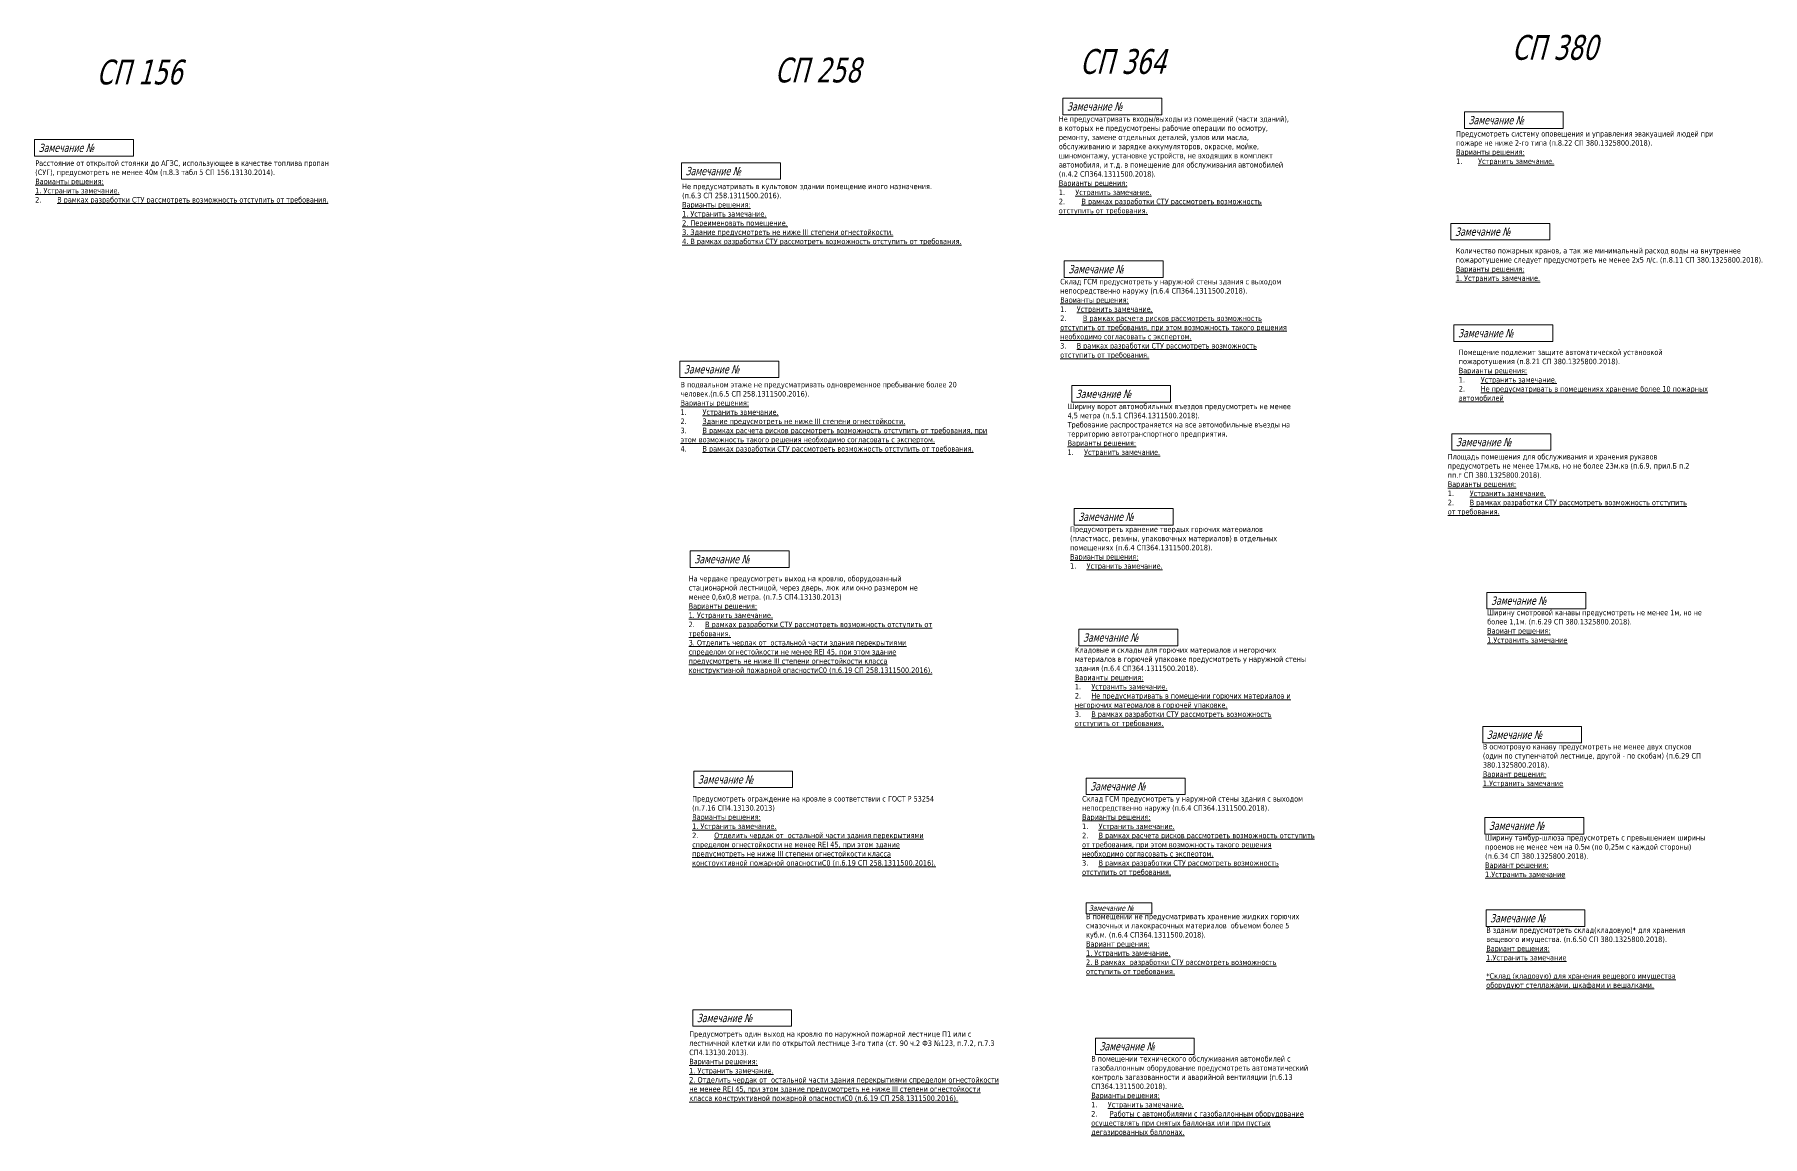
# Model space of a CAD drawing. Header units: millimetres. Extents: x -204396 to 1997851, y -2958255 to 237418.
# Drawn here: x 893359 to 1082083, y -216542 to -96266 of the extents above; entities that cross this region are included whole.
import ezdxf

# ---------------------------------------------------------------- set-up
doc = ezdxf.new("R2010")
doc.units = ezdxf.units.MM
doc.layers.add('экспертиза', color=1, linetype='Continuous', lineweight=0)
doc.styles.add('ЭКСПЕРТИЗА', font='tahoma.ttf')

msp = doc.modelspace()

# ---------------------------------------------------------------- linework, layer by layer
at = {"layer": 'экспертиза', "lineweight": 0}
for points in [[(1005680, -103216), (1016480, -103216), (1016480, -105016), (1005680, -105016), (1005680, -103216)], [(1049532, -104707), (1060332, -104707), (1060332, -106507), (1049532, -106507), (1049532, -104707)], [(1048066, -116879), (1058866, -116879), (1058866, -118679), (1048066, -118679), (1048066, -116879)], [(1005831, -120970), (1016631, -120970), (1016631, -122770), (1005831, -122770), (1005831, -120970)], [(1048391, -127966), (1059191, -127966), (1059191, -129766), (1048391, -129766), (1048391, -127966)], [(1006638, -134589), (1017438, -134589), (1017438, -136389), (1006638, -136389), (1006638, -134589)], [(1048163, -139845), (1058963, -139845), (1058963, -141645), (1048163, -141645), (1048163, -139845)], [(1006908, -148002), (1017708, -148002), (1017708, -149802), (1006908, -149802), (1006908, -148002)], [(964975, -152633), (975775, -152633), (975775, -154433), (964975, -154433), (964975, -152633)], [(1051994, -157155), (1062794, -157155), (1062794, -158955), (1051994, -158955), (1051994, -157155)], [(1007433, -161183), (1018233, -161183), (1018233, -162983), (1007433, -162983), (1007433, -161183)], [(1051525, -171792), (1062325, -171792), (1062325, -173592), (1051525, -173592), (1051525, -171792)], [(965360, -176668), (976160, -176668), (976160, -178468), (965360, -178468), (965360, -176668)], [(1008219, -177426), (1019019, -177426), (1019019, -179226), (1008219, -179226), (1008219, -177426)], [(1051766, -181735), (1062566, -181735), (1062566, -183535), (1051766, -183535), (1051766, -181735)], [(1051896, -191822), (1062696, -191822), (1062696, -193622), (1051896, -193622), (1051896, -191822)], [(965251, -202715), (976051, -202715), (976051, -204515), (965251, -204515), (965251, -202715)], [(1009220, -205805), (1020020, -205805), (1020020, -207605), (1009220, -207605), (1009220, -205805)]]:
    msp.add_lwpolyline(points, dxfattribs=at)
at = {"layer": 'экспертиза', "lineweight": 0, "transparency": 33554687}
for points in [[(893359, -107727), (904159, -107727), (904159, -109527), (893359, -109527), (893359, -107727)], [(964017, -110265), (974817, -110265), (974817, -112065), (964017, -112065), (964017, -110265)], [(963841, -131906), (974641, -131906), (974641, -133706), (963841, -133706), (963841, -131906)]]:
    msp.add_lwpolyline(points, dxfattribs=at)
at = {"layer": 'экспертиза'}
msp.add_lwpolyline([(1008203, -191029), (1015403, -191029), (1015403, -192229), (1008203, -192229), (1008203, -191029)], dxfattribs=at)

# ---------------------------------------------------------------- texts
at = {"layer": 'экспертиза', "color": 2, "lineweight": 0, "style": 'ЭКСПЕРТИЗА', "oblique": 14.99998, "width": 0.8}
for s, p in [('СП 364', (1007536, -100549)), ('СП 380', (1054717, -99015)), ('СП 156', (900119, -101703)), ('СП 258', (974201, -101486))]:
    msp.add_text(s, height=2700, dxfattribs=at).set_placement(p)
at = {"layer": 'экспертиза', "lineweight": 0, "style": 'ЭКСПЕРТИЗА', "oblique": 14.99998, "width": 0.8}
for p in [(1006130, -104566), (1049982, -106057), (1048516, -118229), (1006281, -122320), (1048841, -129316), (1007088, -135939), (1048613, -141195), (1007358, -149352), (965425, -153983), (1052444, -158505), (1007883, -162533), (1051975, -173142), (965810, -178018), (1008669, -178776), (1052216, -183085), (1052346, -193172), (965701, -204065), (1009670, -207155)]:
    msp.add_text('Замечание №', height=900, dxfattribs=at).set_placement(p)
at = {"layer": 'экспертиза', "lineweight": 0, "ltscale": 100, "transparency": 33554687, "style": 'ЭКСПЕРТИЗА', "oblique": 14.99998, "width": 0.8}
for p in [(893809, -109077), (964467, -111615), (964291, -133256)]:
    msp.add_text('Замечание №', height=900, dxfattribs=at).set_placement(p)
at = {"layer": 'экспертиза', "style": 'ЭКСПЕРТИЗА', "oblique": 14.99998, "width": 0.8}
msp.add_text('Замечание №', height=600, dxfattribs=at).set_placement((1008503, -191929))
at = {"layer": 'экспертиза', "lineweight": 0, "ltscale": 100, "char_height": 600, "attachment_point": 1, "style": 'ЭКСПЕРТИЗА'}
for s, insert, width in [('\\pt1200;Не предусматривать входы/выходы из помещений (части зданий), в которых не предусмотрены рабочие операции по осмотру, ремонту, замене отдельных деталей, узлов или масла, обслуживанию и зарядке аккумуляторов, окраске, мойке, шиномонтажу, установке устройств, не входящих в комплект автомобиля, и т.д. в помещение для обслуживания автомобилей (п.4.2 СП364.1311500.2018).{\\L\\P\\C6;Варианты решения:\\P\\pt1800;\\l1.^I\\LУстранить замечание.\\P\\l2.^I\\~\\~ \\LВ рамках разработки СТУ рассмотреть возможность отступить от требования.}', (1005234, -105180), 25338.67), ('Предусмотреть систему оповещения и управления эвакуацией людей при пожаре не ниже 2-го типа (п.8.22 СП 380.1325800.2018).{\\C6;\\P\\LВарианты решения:\\P\\l1.^I\\LУстранить замечание.}', (1048628, -106792), 28267.99), ('\\pt1200;Склад ГСМ предусмотреть у наружной стены здания с выходом непосредственно наружу (п.6.4 СП364.1311500.2018).{\\L\\P\\C6;Варианты решения:\\P\\pt1800;\\l1.^I\\LУстранить замечание.\\P\\l2.^I\\~\\~ \\LВ рамках расчета рисков рассмотреть возможность отступить от требования, при этом возможность такого решения необходимо согласовать с экспертом.\\P\\l3.^I\\LВ рамках разработки СТУ рассмотреть возможность отступить от требования.}', (1005385, -122934), 25338.67), ('Помещение подлежит защите автоматической установкой пожаротушения (п.8.21 СП 380.1325800.2018).{\\C6;\\P\\LВарианты решения:\\P\\l1.^I\\LУстранить замечание.\\P\\l2.^I\\LНе предусматривать в помещениях хранение более 10 пожарных автомобилей }', (1048916, -130643), 28267.99), ('\\pt1200;Ширину ворот автомобильных въездов предусмотреть не менее 4,5 метра (п.5.1 СП364.1311500.2018).\\PТребование распространяется на все автомобильные въезды на территорию автотранспортного предприятия.{\\L\\C6;\\PВарианты решения:\\P\\pt1800;\\l1.^I\\LУстранить замечание.}', (1006192, -136553), 25338.67), ('\\pt1200;Предусмотреть хранение твердых горючих материалов (пластмасс, резины, упаковочных материалов) в отдельных помещениях (п.6.4 СП364.1311500.2018).\\P{\\L\\C6;Варианты решения:\\P\\pt1800;\\l1.^I\\LУстранить замечание.}', (1006462, -149966), 25338.67), ('Ширину смотровой канавы предусмотреть не менее 1м, но не более 1,1м. (п.6.29 СП 380.1325800.2018).\\P{\\L\\C6;Вариант решения:\\P1.Устранить замечание }', (1052017, -159056), 24425.55), ('\\pt1200;Кладовые и склады для горючих материалов и негорючих материалов в горючей упаковке предусмотреть у наружной стены здания (п.6.4 СП364.1311500.2018).{\\L\\P\\C6;Варианты решения:\\P\\pt1800;\\l1.^I\\LУстранить замечание.\\P\\l2.^I\\LНе предусматривать в помещении горючих материалов и негорючих материалов в горючей упаковке.\\P\\l3.^I\\LВ рамках разработки СТУ рассмотреть возможность отступить от требования.}', (1006987, -163147), 25338.67), ('В осмотровую канаву предусмотреть не менее двух спусков (один по ступенчатой лестнице, другой - по скобам) (п.6.29 СП 380.1325800.2018).\\P{\\L\\C6;Вариант решения:\\P1.Устранить замечание }', (1051548, -173693), 24425.55), ('\\pt1200;Склад ГСМ предусмотреть у наружной стены здания с выходом непосредственно наружу (п.6.4 СП364.1311500.2018).{\\L\\P\\C6;Варианты решения:\\P\\pt1800;\\l1.^I\\LУстранить замечание.\\P\\l2.^I\\LВ рамках расчета рисков рассмотреть возможность отступить от требования, при этом возможность такого решения необходимо согласовать с экспертом.\\P\\l3.^I\\LВ рамках разработки СТУ рассмотреть возможность отступить от требования.}', (1007773, -179390), 25338.67), ('Ширину тамбур-шлюза предусмотреть с превышением ширины проемов не менее чем на 0.5м (по 0,25м с каждой стороны) (п.6.34 СП 380.1325800.2018).\\P{\\L\\C6;Вариант решения:\\P1.Устранить замечание }', (1051789, -183636), 24425.55), ('В помещении не предусматривать хранение жидких горючих смазочных и лакокрасочных материалов  объемом более 5 куб.м. (п.6.4 СП364.1311500.2018).\\P{\\L\\C6;Вариант решения:\\P1. Устранить замечание.\\P2. В рамках  разработки СТУ рассмотреть возможность отступить от требования.}', (1008203, -192229), 24465.46), ('В здании предусмотреть склад(кладовую)* для хранения вещевого имущества. (п.6.50 СП 380.1325800.2018).\\P{\\L\\C6;Вариант решения:\\P1.Устранить замечание \\P\\P*Склад (кладовую) для хранения вещевого имущества оборудуют стеллажами, шкафами и вешалками.}', (1051920, -193723), 24425.55), ('\\pt1200;В помещении технического обслуживания автомобилей с газобаллонным оборудование предусмотреть автоматический контроль загазованности и аварийной вентиляции (п.6.13 СП364.1311500.2018).{\\L\\P\\C6;Варианты решения:\\P\\pt1800;\\l1.^I\\LУстранить замечание.\\P\\l2.^I\\L Работы с автомобилями с газобаллонным оборудование осуществлять при снятых баллонах или при пустых дегазированных баллонах. }', (1008774, -207770), 25338.67)]:
    msp.add_mtext(s, dxfattribs=dict(at, insert=insert, width=width))
at = {"layer": 'экспертиза', "lineweight": 0, "ltscale": 100, "transparency": 33554687, "char_height": 600, "attachment_point": 1, "style": 'ЭКСПЕРТИЗА'}
for s, insert, width in [('Расстояние от открытой стоянки до АГЗС, использующее в качестве топлива пропан (СУГ), предусмотреть не менее 40м (п.8.3 табл 5 СП 156.13130.2014).\\P{\\L\\C6;Варианты решения:\\P1. Устранить замечание.\\P\\l2.^I\\LВ рамках разработки СТУ рассмотреть возможность отступить от требования.}', (893432, -109998), 34068.54), ('Не предусматривать в культовом здании помещение иного назначения.\\P(п.6.3 СП 258.1311500.2016).\\P{\\L\\C6;Варианты решения:\\P1. Устранить замечание.\\P2. Переименовать помещение.\\P3. Здание предусмотреть не ниже III степени огнестойкости.\\P4. \\H1x;В рамках разработки СТУ рассмотреть возможность отступить от требования. }', (964091, -112536), 34068.54), ('Количество пожарных кранов, а так же минимальный расход воды на внутреннее пожаротушение следует предусмотреть не менее 2x5 л/с. (п.8.11 СП 380.1325800.2018).{\\C6;\\P\\LВарианты решения:\\P1. Устранить замечание.}', (1048592, -119556), 35300.38), ('В подвальном этаже не предусматривать одновременное пребывание более 20 человек.(п.6.5 СП 258.1311500.2016).\\P{\\L\\C6;Варианты решения:\\P\\l1.^I\\LУстранить замечание.\\P\\l2.^I\\LЗдание предусмотреть не ниже III степени огнестойкости.\\P\\l3.^I\\LВ рамках расчета рисков рассмотреть возможность отступить от требования, при этом возможность такого решения необходимо согласовать с экспертом.\\l\\P4.^I\\LВ рамках разработки СТУ рассмотреть возможность отступить от требования. }', (963914, -134177), 34068.54), ('Площадь помещения для обслуживания и хранения рукавов предусмотреть не менее 17м.кв, но не более 23м.кв (п.6.9, прил.Б п.2 пп.г СП 380.1325800.2018).\\P{\\L\\C6;Варианты решения:\\P\\l1.^I\\LУстранить замечание.\\P\\H1x;\\l2.^I\\LВ рамках разработки СТУ рассмотреть возможность отступить от требования. }', (1047712, -142044), 26836.95)]:
    msp.add_mtext(s, dxfattribs=dict(at, insert=insert, width=width))
at = {"layer": 'экспертиза', "lineweight": 0, "transparency": 33554687, "char_height": 600, "width": 27214.38, "attachment_point": 1, "style": 'ЭКСПЕРТИЗА'}
for s, insert in [('На чердаке предусмотреть выход на кровлю, оборудованный стационарной лестницой, через дверь, люк или окно размером не менее 0,6x0,8 метра. (п.7.5 СП4.13130.2013)\\P{\\L\\C6;Варианты решения: \\P1. Устранить замечание.\\P\\pt1800;\\l2.^I\\LВ рамках разработки СТУ рассмотреть возможность отступить от требования. \\P\\ptz;3. Отделить чердак от  остальной части здания перекрытиями спределом огнестойкости не менее REI 45, при этом здание предусмотреть не ниже III степени огнестойкости класса конструктивной пожарной опасностиС0 (п.6.19 СП 258.1311500.2016).}', (964803, -155348)), ('Предусмотреть ограждение на кровле в соответствии с ГОСТ Р 53254 (п.7.16 СП4.13130.2013){\\P\\L\\C6;Варианты решения: \\P1. Устранить замечание.\\P\\l2.^I\\LОтделить чердак от  остальной части здания перекрытиями спределом огнестойкости не менее REI 45, при этом здание предусмотреть не ниже III степени огнестойкости класса конструктивной пожарной опасностиС0 (п.6.19 СП 258.1311500.2016).}', (965188, -179383))]:
    msp.add_mtext(s, dxfattribs=dict(at, insert=insert))
at = {"layer": 'экспертиза', "color": 3, "lineweight": 0, "ltscale": 100, "insert": (964867, -205066), "char_height": 600, "width": 33739.3, "attachment_point": 1, "style": 'ЭКСПЕРТИЗА'}
msp.add_mtext('\\C256;Предусмотреть один выход на кровлю по наружной пожарной лестнице П1 или с лестничной клетки или по открытой лестнице 3-го типа (ст. 90 ч.2 ФЗ №123, п.7.2, п.7.3 СП4.13130.2013).\\P\\L\\C6;Варианты решения:\\P1. Устранить замечание.\\P2. Отделить чердак от  остальной части здания перекрытиями спределом огнестойкости не менее REI 45, при этом здание предусмотреть не ниже III степени огнестойкости класса конструктивной пожарной опасностиС0 (п.6.19 СП 258.1311500.2016).', dxfattribs=at)

doc.saveas('drawing.dxf')
